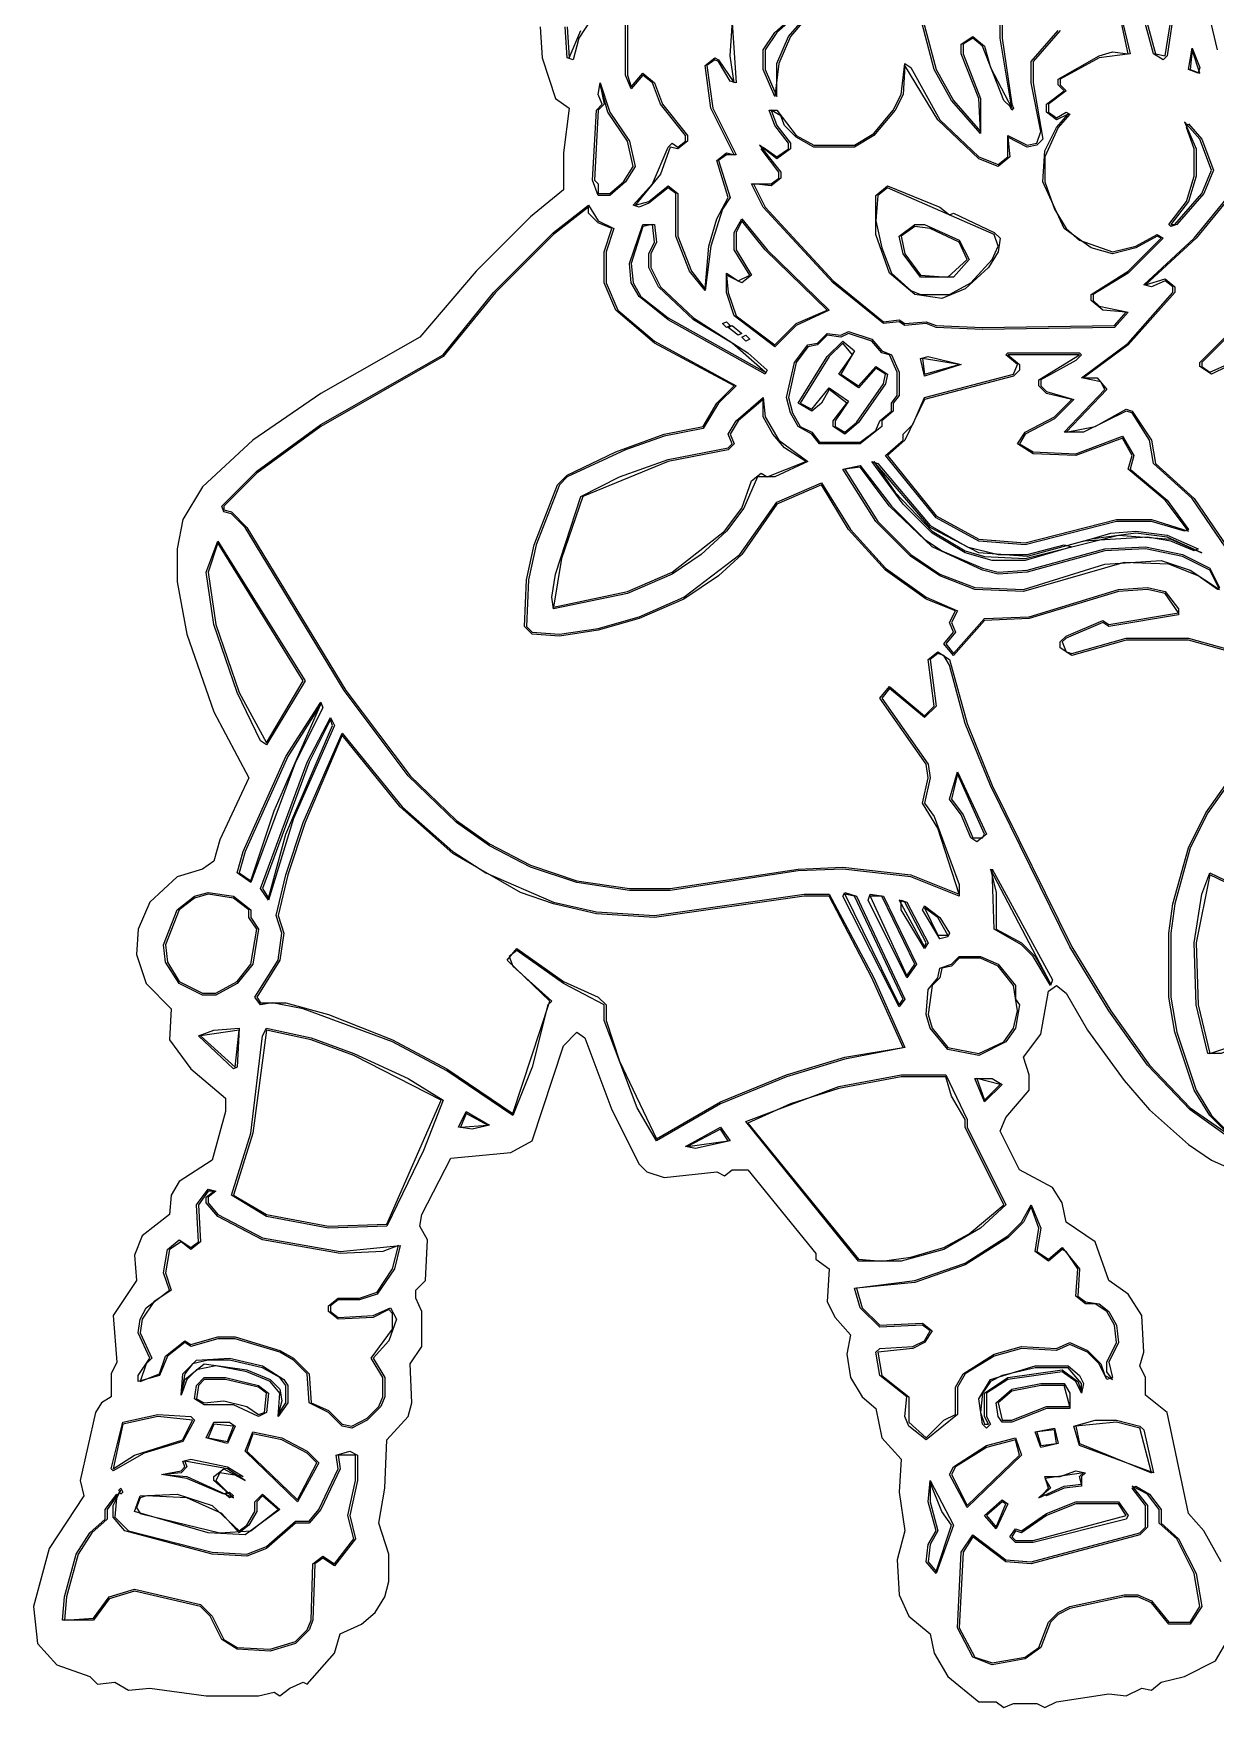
# Model space of a CAD drawing. Header units: millimetres. Extents: x 2 to 58.7, y 4.1 to 84.
# Drawn here: x 2 to 38.9, y 4.1 to 56.3 of the extents above; entities that cross this region are included whole.
import ezdxf

# ---------------------------------------------------------------- set-up
doc = ezdxf.new("R2010")
doc.units = ezdxf.units.MM
for name, color, linetype, true_color in [('CUT_OUTER', 1, 'Continuous', 0xa7a7a7), ('FILL_BLUE', 5, 'Continuous', 0x196fc6), ('FILL_HAIR', 4, 'Continuous', 0x905530), ('FILL_SKIN', 2, 'Continuous', 0xfad3ab), ('FILL_WHITE', 3, 'Continuous', 0xf5f3f0), ('RAISED_METAL', 6, 'Continuous', 0xa7a7a7)]:
    doc.layers.add(name, color=color, linetype=linetype, true_color=true_color)

msp = doc.modelspace()

# ---------------------------------------------------------------- linework, layer by layer
at = {"layer": 'CUT_OUTER'}
for points in [[(17.816, 56.545), (17.877, 55.576), (18.301, 54.303), (18.725, 54), (18.543, 52.606), (18.543, 51.455), (17.513, 50.606), (15.817, 48.909), (14.059, 46.848), (10.969, 45.091), (8.848, 43.636), (7.272, 42.182), (6.666, 41.152), (6.484, 40.242), (6.484, 39.212), (6.787, 37.576), (7.636, 35.152), (8.727, 33.091), (7.818, 31.152), (7.636, 30.485), (7.272, 30.242), (6.484, 30), (5.636, 29.212), (5.272, 28.364), (5.212, 27.576), (5.515, 26.667), (6.303, 25.879), (6.242, 24.909), (6.909, 24), (7.999, 23.091), (7.999, 22.667), (7.575, 21.152), (6.545, 20.485), (6.303, 20.061), (6.242, 19.455), (5.394, 18.788), (5.151, 18.182), (5.212, 17.394), (4.485, 16.303), (4.606, 14.848), (4.424, 14.485), (4.424, 13.758), (4.121, 13.576), (3.939, 13.273), (3.454, 11.152), (3.576, 10.667), (2.485, 9.03), (2, 7.212), (2.121, 6.061), (2.727, 5.394), (3.757, 5.03), (4, 4.788), (4.545, 4.848), (4.969, 4.606), (5.636, 4.667), (7.393, 4.424), (9.03, 4.424), (9.514, 4.545), (9.696, 4.424), (9.999, 4.667), (10.423, 4.848), (10.544, 4.788), (11.393, 5.758), (11.575, 6.364), (12.241, 6.667), (12.665, 7.03), (12.968, 7.515), (13.09, 8), (13.09, 8.848), (12.787, 9.818), (12.968, 10.909), (13.029, 12.424), (13.696, 13.152), (13.817, 13.576), (13.756, 14.788), (14.12, 15.333), (14.12, 16.424), (13.938, 16.848), (13.938, 17.091), (14.241, 17.394), (14.302, 18.667), (14.059, 19.091), (14.12, 19.455), (15.029, 21.212), (16.907, 21.394), (17.574, 21.758), (18.543, 24.727), (18.968, 25.152), (19.21, 24.97), (20.058, 22.727), (20.907, 21.03), (21.149, 20.788), (21.695, 20.606), (23.331, 20.788), (23.573, 20.667), (23.816, 20.848), (24.3, 20.848), (26.421, 18.242), (26.421, 18.061), (26.845, 17.758), (26.785, 16.727), (27.027, 16.242), (27.512, 15.697), (27.391, 15.091), (27.512, 14.364), (27.876, 13.758), (28.3, 13.394), (28.482, 12.485), (29.088, 11.818), (29.027, 10.788), (29.209, 9.576), (28.966, 8.667), (29.027, 7.576), (29.33, 6.909), (29.997, 6.364), (30.118, 5.758), (30.542, 5.03), (31.511, 4.242), (32.057, 4.242), (32.299, 4.061), (32.602, 4.182), (33.329, 4.182), (33.572, 4.061), (33.935, 4.242), (35.572, 4.485), (36.117, 4.424), (36.602, 4.667), (36.905, 4.606), (37.208, 4.848), (37.935, 5.03), (38.904, 5.515), (39.329, 6.242)], [(39.086, 8.606), (38.541, 9.576), (38.056, 10.121), (37.39, 13.273), (36.723, 13.818), (36.723, 14.364), (36.541, 14.727), (36.662, 15.152), (36.602, 16.303), (36.178, 16.97), (35.572, 17.394), (35.147, 18.606), (34.238, 19.212), (34.117, 19.818), (33.814, 20.303), (32.784, 20.848), (32.178, 22.061), (32.36, 22.485), (33.087, 23.333), (33.087, 23.818), (32.905, 24.364), (33.451, 25.091), (33.693, 26.424), (33.935, 26.606), (34.238, 26.364), (34.905, 25.212), (36.056, 23.636), (36.844, 22.727), (38.056, 21.636), (38.783, 21.152), (39.874, 20.667)]]:
    msp.add_lwpolyline(points, dxfattribs=at)
at = {"layer": 'FILL_BLUE'}
for points in [[(21.028, 50.303), (20.664, 49.152), (20.725, 48.545), (20.967, 48.121), (21.816, 47.455), (24.846, 45.758), (23.816, 46.667), (22.604, 47.394), (21.513, 48.424), (21.21, 49.03), (21.21, 49.455), (21.392, 49.818), (21.331, 50.364)], [(24.119, 50.485), (23.937, 50.121), (23.937, 49.576), (24.421, 48.788), (24.119, 48.545), (23.634, 48.788), (23.694, 48.242), (23.937, 47.515), (25.149, 46.606), (25.815, 47.273), (26.785, 47.697), (24.846, 49.576)], [(28.663, 43.152), (30.178, 41.273), (31.511, 40.545), (32.966, 40.424), (35.814, 41.152), (36.905, 41.152), (38.056, 40.788), (37.329, 41.758), (36.178, 42.727), (36.299, 43.152), (35.996, 43.697), (34.541, 43.152), (33.208, 43.212), (32.723, 43.515), (32.966, 43.879), (33.875, 44.364), (34.42, 44.909), (33.632, 45.091), (33.39, 45.333), (33.39, 45.515), (34.663, 46.303), (32.42, 46.303), (32.784, 46), (32.784, 45.818), (32.602, 45.636), (29.815, 44.909), (29.209, 43.636)], [(24.785, 44.909), (23.997, 44.242), (23.755, 43.818), (23.876, 43.515), (23.694, 43.333), (21.816, 42.97), (19.149, 41.879), (18.483, 39.939), (18.24, 38.424), (20.543, 38.909), (21.937, 39.515), (23.573, 40.788), (24.119, 41.515), (24.421, 42.364), (24.724, 42.606), (24.906, 42.485), (26.118, 42.97), (25.452, 43.394), (25.088, 43.818), (24.785, 44.364)], [(27.33, 42.727), (28.36, 41.091), (29.391, 40.061), (30.3, 39.455), (31.39, 39.03), (32.905, 38.97), (35.45, 39.758), (37.208, 39.879), (38.117, 39.576), (39.026, 38.97), (38.723, 39.576), (37.874, 40), (36.723, 40.242), (35.45, 40.182), (33.026, 39.515), (32.117, 39.455), (31.633, 39.576), (30.057, 40.303), (28.724, 41.576), (27.815, 42.788)], [(10.969, 35.394), (9.939, 33.758), (8.605, 30.788), (8.424, 30.121), (8.787, 29.879), (9.514, 32.061)], [(8.969, 26.242), (9.09, 26.061), (9.878, 26.061), (11.211, 25.697), (13.211, 24.909), (14.908, 24), (16.968, 22.606), (18.119, 26.121), (16.786, 27.394), (17.089, 27.758), (18.543, 26.727), (19.634, 26.242), (19.877, 26), (19.877, 25.515), (20.301, 24.242), (21.452, 21.818), (23.452, 22.97), (25.512, 23.818), (27.33, 24.364), (29.148, 24.667), (28.179, 26.848), (26.845, 29.394), (26.058, 29.394), (21.392, 28.727), (19.574, 28.848), (18.24, 29.152), (17.21, 29.515), (15.089, 30.727), (13.453, 32.182), (11.635, 34.424), (10.484, 31.697), (9.939, 30.061), (9.636, 28.788), (9.817, 28.242), (9.696, 27.394)], [(30.845, 33.212), (30.663, 32.424), (31.027, 31.939), (31.33, 31.212), (31.633, 31.212), (31.693, 31.333)], [(28.118, 29.394), (29.269, 26.909), (29.512, 27.273), (28.482, 29.394)], [(29.815, 29.03), (30.239, 28.182), (30.542, 28.182), (30.239, 28.727)], [(7.212, 25.03), (8.302, 24.061), (8.424, 25.212)], [(31.451, 23.697), (31.693, 23.03), (32.178, 23.515)], [(15.332, 22.182), (16.18, 22.242), (15.514, 22.606)], [(23.694, 21.758), (23.452, 22.121), (22.422, 21.576)], [(7.151, 14.121), (7.09, 13.697), (7.333, 13.576), (7.939, 13.636), (8.666, 13.455), (9.03, 13.212), (9.211, 13.273), (9.272, 13.879), (9.03, 14.061), (7.999, 14.303), (7.333, 14.303)], [(34.178, 14.121), (33.451, 14.121), (32.542, 13.939), (32.117, 13.576), (32.239, 13.03), (32.542, 13.03), (33.632, 13.455), (34.36, 13.455)]]:
    msp.add_lwpolyline(points, close=True, dxfattribs=at)
at = {"layer": 'FILL_HAIR'}
for points in [[(36.602, 57.273), (37.026, 55.697), (37.329, 55.636), (37.874, 59.03)], [(20.543, 56.848), (20.543, 55.03), (20.664, 54.667), (21.028, 55.091), (21.392, 54.788), (21.634, 54.121), (22.422, 53.152), (22.422, 52.97), (22.119, 52.727), (21.876, 52.788), (21.573, 51.939), (20.786, 50.97), (21.21, 51.091), (21.816, 51.576), (22.119, 51.333), (22.119, 50), (22.543, 48.909), (22.967, 48.364), (23.088, 49.697), (23.331, 50.545), (23.694, 51.212), (23.331, 52.364), (23.634, 52.606), (23.876, 52.545), (23.149, 54), (22.967, 55.333), (23.27, 55.576), (23.391, 55.515), (23.876, 54.788), (23.755, 55.636), (23.876, 57.515)], [(29.572, 57.515), (30.178, 55.212), (30.724, 54.242), (31.572, 53.273), (31.511, 54.303), (30.966, 55.697), (30.966, 56), (31.33, 56.242), (31.693, 55.939), (31.875, 55.273), (32.542, 54), (32.178, 56.182), (32.178, 57.273)], [(18.665, 56.545), (18.725, 55.576), (19.089, 56.424)], [(40.541, 52.667), (38.299, 49.939), (36.723, 48.485), (37.329, 48.667), (37.632, 48.424), (37.632, 48.242), (36.178, 46.606), (34.784, 45.576), (35.208, 45.576), (35.511, 45.212), (34.238, 43.879), (35.147, 44.061), (36.117, 44.606), (36.299, 44.545), (36.905, 43.636), (37.026, 42.909), (38.238, 41.818), (39.268, 40.303)], [(39.268, 45.939), (38.783, 45.697), (38.42, 45.939), (38.42, 46.061), (40.056, 47.697)]]:
    msp.add_lwpolyline(points, dxfattribs=at)
at = {"layer": 'FILL_SKIN'}
msp.add_lwpolyline([(34.057, 56.424), (33.208, 55.455), (33.208, 54.788), (33.511, 53.03), (33.329, 52.848), (33.026, 52.788), (32.42, 53.091), (32.481, 52.485), (32.117, 52.182), (31.511, 52.424), (30.239, 53.636), (29.209, 55.333), (29.148, 54.424), (28.906, 53.939), (28.239, 53.152), (27.633, 52.788), (26.361, 52.788), (25.815, 53.091), (25.452, 53.455), (25.33, 53.758), (25.027, 53.939), (25.209, 53.455), (25.633, 52.909), (25.633, 52.727), (25.209, 52.424), (24.664, 52.848), (25.33, 52), (25.33, 51.818), (25.027, 51.576), (24.482, 51.636), (24.846, 50.909), (26.967, 48.606), (28.542, 47.333), (29.027, 47.394), (29.209, 47.273), (29.875, 47.333), (30.178, 47.212), (31.633, 47.152), (35.753, 47.212), (36.117, 47.636), (35.39, 47.697), (35.026, 48), (35.026, 48.182), (36.178, 48.909), (37.208, 49.939), (37.087, 50), (36.42, 49.636), (35.693, 49.455), (35.026, 49.636), (34.178, 50.242), (33.511, 51.697), (33.572, 52.667), (33.935, 53.394), (34.299, 53.818), (33.935, 53.636), (33.632, 53.879), (33.632, 54.121), (34.178, 54.545), (33.996, 54.727), (33.996, 54.909), (35.269, 55.636), (35.693, 55.758), (36.178, 55.697), (35.753, 57.697)], dxfattribs=at)
for points in [[(38.177, 55.818), (38.117, 55.212), (38.42, 55.091)], [(28.3, 51.273), (28.663, 51.576), (30.3, 50.909), (30.603, 50.667), (30.724, 50.727), (31.996, 50.121), (32.178, 49.939), (32.117, 49.515), (31.814, 49.03), (31.087, 48.364), (30.36, 48.061), (29.512, 48.182), (28.724, 48.848), (28.3, 50.061)], [(29.088, 50), (29.209, 49.455), (29.694, 48.788), (30.542, 48.727), (31.148, 49.273), (30.906, 49.818), (29.997, 50.242), (29.512, 50.303)], [(29.754, 46.182), (29.815, 45.697), (30.906, 46)], [(9.272, 25.212), (8.848, 22), (8.242, 20.061), (9.272, 19.455), (11.211, 19.091), (13.029, 19.152), (14.726, 23.03), (11.999, 24.424), (10.666, 24.909)], [(30.481, 23.758), (29.088, 23.758), (27.148, 23.394), (25.633, 22.909), (24.3, 22.303), (27.754, 18.061), (28.482, 18), (29.391, 18.121), (30.421, 18.424), (31.209, 18.848), (32.299, 19.758), (31.087, 22.182), (31.087, 22.424), (30.663, 23.152)]]:
    msp.add_lwpolyline(points, close=True, dxfattribs=at)
at = {"layer": 'FILL_WHITE'}
for points in [[(26.664, 57.091), (26.361, 57.091), (25.694, 56.788), (25.209, 56.364), (24.846, 55.818), (24.846, 55.212), (25.209, 54.364), (25.209, 55.394), (25.573, 56.242), (25.997, 56.727)], [(19.695, 54.727), (19.816, 54.121), (19.634, 53.939), (19.513, 51.758), (19.634, 51.636), (19.634, 51.333), (19.998, 51.333), (20.422, 51.697), (20.725, 52.182), (20.543, 52.97), (19.937, 53.879)], [(37.935, 53.576), (38.299, 52.727), (38.299, 51.879), (38.056, 51.091), (37.511, 50.364), (37.632, 50.364), (38.48, 51.333), (38.783, 52.061), (38.42, 53.03)], [(28.179, 46.727), (27.451, 46.97), (27.209, 46.848), (26.785, 46.909), (26.482, 46.606), (26.179, 46.545), (25.815, 46.061), (25.573, 44.97), (25.694, 44.485), (25.936, 44.061), (26.3, 43.879), (26.542, 43.576), (27.815, 43.576), (28.3, 43.939), (28.421, 44.242), (28.785, 44.545), (28.785, 44.788), (28.966, 45.03), (28.966, 45.758), (28.724, 46.303), (28.482, 46.364)], [(27.27, 46.727), (27.633, 46.424), (27.209, 45.697), (27.754, 45.333), (28.3, 45.939), (28.663, 45.697), (28.603, 45.394), (27.754, 44.182), (27.33, 43.818), (26.967, 44.061), (26.967, 44.242), (27.391, 44.788), (26.845, 45.212), (26.603, 44.788), (26.3, 44.545), (25.876, 44.788), (26.785, 46.242)], [(28.239, 42.97), (28.906, 42), (30.057, 40.788), (31.087, 40.182), (31.693, 40), (32.966, 39.939), (35.875, 40.667), (37.511, 40.545), (38.48, 40.121), (37.39, 40.606), (36.42, 40.727), (35.026, 40.545), (33.026, 40), (31.511, 40.121), (29.997, 40.909)], [(7.757, 40.424), (7.454, 39.515), (7.696, 37.879), (8.424, 35.758), (9.272, 34.182), (10.423, 36.121)], [(11.272, 34.909), (10.605, 33.576), (9.151, 29.636), (9.333, 29.333), (9.878, 31.333), (11.332, 34.727)], [(31.875, 30.242), (32.057, 29.515), (32.057, 28.364), (32.845, 27.939), (33.269, 27.515), (33.754, 26.667)], [(43.268, 28.909), (42.783, 28.727), (41.753, 28.727), (41.268, 28.848), (38.723, 30.061), (38.299, 27.939), (38.359, 26), (38.723, 24.485), (39.813, 24.848), (40.056, 24.788), (40.783, 25.455), (41.934, 26.727)], [(7.454, 29.455), (7.03, 29.333), (6.545, 28.97), (6.121, 27.879), (6.181, 27.333), (6.545, 26.727), (7.272, 26.364), (7.696, 26.364), (8.363, 26.727), (8.787, 27.273), (8.969, 28.364), (8.727, 28.727), (8.727, 28.97), (8.242, 29.333)], [(27.33, 29.455), (29.027, 26), (29.148, 26.182), (27.633, 29.394)], [(29.027, 29.273), (29.815, 27.818), (29.875, 27.939), (29.209, 29.212)], [(30.906, 27.455), (30.663, 27.212), (30.36, 27.152), (30.3, 26.848), (30.057, 26.606), (29.936, 25.697), (30.057, 25.273), (30.542, 24.667), (31.511, 24.485), (32.299, 24.848), (32.602, 25.273), (32.723, 25.818), (32.602, 26.606), (32.117, 27.212), (31.572, 27.455)], [(7.454, 20.182), (7.151, 19.758), (7.212, 18.606), (6.909, 18.364), (6.606, 18.606), (6.242, 18.364), (6.121, 17.636), (6.303, 17.091), (5.757, 16.727), (5.394, 16.182), (5.333, 15.758), (5.697, 14.97), (5.515, 14.788), (5.333, 14.242), (5.939, 14.485), (6.121, 15.03), (6.727, 15.515), (6.909, 15.394), (7.757, 15.636), (8.302, 15.636), (9.696, 15.212), (10.12, 14.97), (10.605, 14.485), (10.666, 13.576), (11.211, 13.333), (11.635, 12.909), (11.938, 12.848), (12.423, 13.091), (12.787, 13.455), (12.908, 13.758), (12.908, 14.364), (12.544, 14.97), (13.211, 15.879), (13.211, 16.364), (13.09, 16.485), (12.605, 16.242), (11.514, 16.182), (11.211, 16.424), (11.211, 16.606), (11.514, 16.848), (12.181, 16.848), (12.726, 17.03), (13.211, 17.758), (13.393, 18.485), (12.908, 18.303), (11.575, 18.242), (9.151, 18.667), (7.757, 19.394), (7.393, 19.818), (7.393, 20), (7.636, 20.182)], [(33.148, 19.697), (32.905, 19.212), (32.42, 18.727), (31.087, 17.879), (29.512, 17.333), (27.694, 17.152), (27.876, 16.545), (28.421, 16), (29.754, 16.061), (30.057, 15.818), (29.815, 15.455), (29.451, 15.273), (28.36, 15.152), (28.482, 14.424), (29.33, 13.758), (29.33, 12.97), (29.875, 12.485), (30.421, 13.03), (30.784, 13.212), (30.784, 14.061), (31.027, 14.485), (31.996, 15.091), (32.845, 15.333), (33.935, 15.273), (34.36, 15.455), (34.905, 15.212), (35.329, 14.788), (35.45, 14.424), (35.693, 14.303), (35.511, 14.545), (35.511, 14.848), (35.814, 15.455), (35.753, 16), (35.511, 16.424), (35.147, 16.667), (34.844, 16.667), (34.541, 16.909), (34.602, 17.758), (34.238, 18.303), (34.117, 18.364), (33.693, 18), (33.269, 18.303), (33.39, 19.03)], [(6.727, 14.485), (6.606, 13.879), (6.727, 14.303), (7.333, 14.788), (8.666, 14.606), (9.393, 14.303), (9.696, 14), (9.757, 13.636), (9.636, 13.212), (9.878, 13.576), (9.878, 14.121), (9.696, 14.364), (9.151, 14.667), (8.121, 14.909), (7.454, 14.909), (6.969, 14.788)], [(34.723, 14.182), (34.299, 14.667), (33.269, 14.667), (32.239, 14.424), (31.875, 14.242), (31.633, 13.879), (31.572, 13.273), (31.693, 12.909), (31.814, 12.909), (31.693, 13.152), (31.693, 13.879), (32.42, 14.364), (34.117, 14.606), (34.602, 14.242), (34.723, 13.939)], [(6.969, 13.03), (5.878, 13.152), (4.788, 12.909), (4.485, 11.515), (5.151, 11.939), (6.666, 12.424)], [(7.636, 12.909), (7.454, 12.485), (8.06, 12.364), (8.242, 12.848)], [(8.848, 12.606), (8.666, 12.061), (10.241, 10.545), (10.847, 11.697), (10.544, 12), (9.757, 12.424)], [(33.329, 12.667), (33.451, 12.242), (33.935, 12.303), (33.875, 12.727)], [(34.541, 12.848), (34.663, 12.303), (36.905, 11.394), (36.541, 12.788), (35.814, 12.97)], [(32.663, 12.424), (31.754, 12.182), (30.784, 11.576), (30.663, 11.333), (31.148, 10.364), (32.784, 11.939)], [(12.059, 11.939), (11.514, 11.939), (11.575, 11.515), (10.969, 10.242), (10.605, 9.818), (10.181, 9.818), (9.272, 9.03), (8.666, 8.788), (7.575, 8.848), (4.848, 9.576), (4.485, 10), (4.485, 10.364), (4.727, 10.848), (4.303, 10.242), (4.303, 9.939), (3.818, 9.515), (3.394, 8.848), (3.03, 7.515), (2.97, 6.788), (3.879, 6.848), (4.363, 7.515), (5.151, 7.758), (7.212, 7.273), (7.575, 6.909), (7.939, 6.182), (8.363, 5.939), (9.393, 5.879), (10.181, 6.121), (10.544, 6.485), (10.666, 6.788), (10.726, 8.545), (11.029, 8.788), (11.393, 8.545), (11.999, 9.333), (11.817, 10.061), (12.059, 11.152)], [(6.06, 11.333), (6.787, 11.273), (8.242, 10.606), (7.636, 11.152), (7.636, 11.273), (7.939, 11.515), (8.605, 11.152), (8.06, 11.515), (6.727, 11.758), (6.787, 11.576), (6.606, 11.394)], [(29.997, 11.091), (29.997, 10.485), (30.239, 9.576), (29.997, 9.152), (29.936, 8.606), (30.178, 8.303), (30.663, 9.758), (30.36, 10.182)], [(34.784, 11.394), (33.572, 11.212), (33.754, 10.909), (33.39, 10.606), (34.178, 10.97), (34.723, 11.03), (34.663, 11.273)], [(5.212, 10.303), (5.333, 10.121), (7.818, 9.515), (8.787, 9.576), (9.636, 10.242), (9.151, 10.667), (8.969, 10.485), (8.969, 10.182), (8.727, 9.758), (8.424, 9.515), (7.878, 10.121), (6.787, 10.606), (5.515, 10.667), (5.333, 10.606)], [(36.784, 10.727), (36.299, 10.97), (36.784, 10.364), (36.784, 9.697), (36.541, 9.455), (33.148, 8.545), (32.36, 8.606), (31.33, 9.394), (31.027, 8.909), (30.906, 6.545), (31.39, 5.636), (31.936, 5.455), (32.966, 5.636), (33.39, 5.939), (33.693, 6.727), (33.996, 7.03), (34.36, 7.212), (36.056, 7.576), (36.481, 7.576), (36.905, 7.394), (37.45, 6.727), (38.117, 6.727), (38.42, 7.212), (38.238, 8.242), (37.693, 9.333), (37.147, 9.818), (37.147, 10.242)], [(32.239, 10.485), (31.754, 10.061), (32.057, 9.697), (32.36, 10.424)], [(36.117, 10.061), (35.875, 10.424), (34.541, 10.424), (33.632, 10.061), (32.845, 9.515), (32.663, 9.576), (32.542, 9.394), (32.663, 9.273), (33.208, 9.273)]]:
    msp.add_lwpolyline(points, close=True, dxfattribs=at)
msp.add_lwpolyline([(39.995, 36.848), (38.056, 37.394), (36.117, 37.394), (34.42, 36.909), (34.057, 37.152), (34.057, 37.333), (34.238, 37.515), (35.39, 38), (35.572, 37.879), (37.753, 38.242), (37.329, 38.848), (36.784, 38.97), (35.875, 38.909), (33.087, 38.061), (31.693, 38), (30.724, 36.909), (30.421, 37.273), (30.724, 37.636), (30.603, 37.939), (30.784, 38.303), (29.875, 38.667), (28.603, 39.576), (27.451, 40.848), (26.603, 42.242), (25.209, 41.636), (24.119, 40.061), (23.391, 39.394), (22.301, 38.667), (20.907, 38.061), (19.634, 37.697), (18.422, 37.515), (17.574, 37.576), (17.331, 37.818), (17.392, 39.273), (17.634, 40.364), (18.362, 42.242), (18.665, 42.545), (20.18, 43.273), (21.695, 43.818), (22.907, 44.061), (23.331, 44.788), (23.876, 45.333), (21.392, 46.667), (20.18, 47.697), (19.816, 48.545), (19.816, 49.515), (20.058, 50.242), (19.634, 50.424), (19.331, 50.727), (19.331, 50.909), (18.24, 50.061), (16.423, 48.242), (14.786, 46.242), (10.969, 44.061), (8.969, 42.606), (7.939, 41.576), (7.939, 41.455), (8.181, 41.394), (8.666, 40.909), (11.756, 35.818), (13.756, 33.152), (15.211, 31.758), (16.241, 31.03), (17.513, 30.364), (18.968, 29.879), (20.604, 29.636), (21.876, 29.636), (25.876, 30.242), (27.27, 30.303), (29.391, 30.061), (30.906, 29.455), (30.239, 31.515), (29.754, 32.303), (29.936, 33.091), (29.875, 33.515), (28.421, 35.576), (28.724, 35.939), (29.815, 35.03), (30.118, 35.333), (29.936, 36.788), (30.239, 37.03), (30.603, 36.788), (31.148, 34.788), (31.936, 32.848), (34.42, 27.818), (35.632, 25.818), (36.844, 24.121), (38.117, 22.788), (39.329, 21.939), (38.723, 22.545), (38.238, 23.333), (37.632, 25.152), (37.45, 26.242), (37.45, 28.242), (37.571, 29.152), (38.056, 30.909), (38.601, 32), (39.51, 33.273)], dxfattribs=at)
at = {"layer": 'RAISED_METAL'}
for points in [[(37.874, 58.848), (37.39, 55.636), (37.268, 55.515), (36.965, 55.697), (36.541, 57.273)], [(35.753, 57.758), (36.238, 55.697), (35.269, 55.576), (34.057, 54.909), (34.057, 54.727), (34.238, 54.545), (33.693, 54.121), (33.693, 53.879), (33.935, 53.697), (34.238, 53.879), (34.36, 53.818), (33.996, 53.394), (33.572, 52.485), (33.572, 51.697), (33.875, 50.848), (34.238, 50.242), (34.663, 49.879), (35.693, 49.515), (36.42, 49.697), (37.087, 50.061), (37.268, 49.939), (36.178, 48.848), (35.087, 48.182), (35.087, 48), (35.269, 47.818), (36.178, 47.636), (35.753, 47.152), (31.633, 47.091), (30.178, 47.152), (29.875, 47.273), (29.209, 47.212), (29.027, 47.333), (28.542, 47.273), (26.967, 48.545), (24.785, 50.909), (24.421, 51.636), (25.027, 51.636), (25.27, 51.818), (25.27, 52), (24.724, 52.727), (24.785, 52.788), (25.209, 52.485), (25.573, 52.727), (25.573, 52.909), (25.149, 53.455), (24.967, 53.939), (25.209, 53.939), (25.815, 53.152), (26.361, 52.848), (27.633, 52.848), (28.239, 53.212), (28.845, 53.939), (29.088, 54.424), (29.209, 55.394), (29.391, 55.273), (30.3, 53.636), (31.511, 52.485), (32.117, 52.242), (32.42, 52.485), (32.42, 53.152), (33.026, 52.848), (33.329, 52.909), (33.451, 53.273), (33.148, 54.788), (33.148, 55.455), (33.996, 56.424)], [(32.239, 57.273), (32.239, 56.182), (32.542, 54.121), (32.481, 54.061), (32.299, 54.242), (31.633, 55.939), (31.33, 56.182), (31.027, 56), (31.027, 55.697), (31.572, 54.303), (31.572, 53.212), (30.663, 54.242), (30.118, 55.212), (29.512, 57.515)], [(38.965, 55.818), (38.541, 57.636)], [(19.574, 57.03), (19.028, 56.182), (18.846, 55.515), (18.665, 55.576), (18.604, 56.545)], [(17.816, 56.545), (17.877, 55.576), (18.301, 54.303), (18.725, 54), (18.543, 52.606), (18.543, 51.455), (17.513, 50.606), (15.817, 48.909), (14.059, 46.848), (10.969, 45.091), (8.848, 43.636), (7.272, 42.182), (6.666, 41.152), (6.484, 40.242), (6.484, 39.212), (6.787, 37.576), (7.636, 35.152), (8.727, 33.091), (7.818, 31.152), (7.636, 30.485), (7.272, 30.242), (6.484, 30), (5.636, 29.212), (5.272, 28.364), (5.212, 27.576), (5.515, 26.667), (6.303, 25.879), (6.242, 24.909), (6.909, 24), (7.999, 23.091), (7.999, 22.667), (7.575, 21.152), (6.545, 20.485), (6.303, 20.061), (6.242, 19.455), (5.394, 18.788), (5.151, 18.182), (5.212, 17.394), (4.485, 16.303), (4.606, 14.848), (4.424, 14.485), (4.424, 13.758), (4.121, 13.576), (3.939, 13.273), (3.454, 11.152), (3.576, 10.667), (2.485, 9.03), (2, 7.212), (2.121, 6.061), (2.727, 5.394), (3.757, 5.03), (4, 4.788), (4.545, 4.848), (4.969, 4.606), (5.636, 4.667), (7.393, 4.424), (9.03, 4.424), (9.514, 4.545), (9.696, 4.424), (9.999, 4.667), (10.423, 4.848), (10.544, 4.788), (11.393, 5.758), (11.575, 6.364), (12.241, 6.667), (12.665, 7.03), (12.968, 7.515), (13.09, 8), (13.09, 8.848), (12.787, 9.818), (12.968, 10.909), (13.029, 12.424), (13.696, 13.152), (13.817, 13.576), (13.756, 14.788), (14.12, 15.333), (14.12, 16.424), (13.938, 16.848), (13.938, 17.091), (14.241, 17.394), (14.302, 18.667), (14.059, 19.091), (14.12, 19.455), (15.029, 21.212), (16.907, 21.394), (17.574, 21.758), (18.543, 24.727), (18.968, 25.152), (19.21, 24.97), (20.058, 22.727), (20.907, 21.03), (21.149, 20.788), (21.695, 20.606), (23.331, 20.788), (23.573, 20.667), (23.816, 20.848), (24.3, 20.848), (26.421, 18.242), (26.421, 18.061), (26.845, 17.758), (26.785, 16.727), (27.027, 16.242), (27.512, 15.697), (27.391, 15.091), (27.512, 14.364), (27.876, 13.758), (28.3, 13.394), (28.482, 12.485), (29.088, 11.818), (29.027, 10.788), (29.209, 9.576), (28.966, 8.667), (29.027, 7.576), (29.33, 6.909), (29.997, 6.364), (30.118, 5.758), (30.542, 5.03), (31.511, 4.242), (32.057, 4.242), (32.299, 4.061), (32.602, 4.182), (33.329, 4.182), (33.572, 4.061), (33.935, 4.242), (35.572, 4.485), (36.117, 4.424), (36.602, 4.667), (36.905, 4.606), (37.208, 4.848), (37.935, 5.03), (38.904, 5.515), (39.329, 6.242)], [(23.816, 56.667), (23.937, 54.788), (23.755, 54.848), (23.391, 55.455), (23.27, 55.515), (23.028, 55.333), (23.21, 54), (23.937, 52.545), (23.634, 52.545), (23.391, 52.364), (23.755, 51.212), (23.513, 50.848), (23.149, 49.697), (22.967, 48.303), (22.482, 48.909), (22.058, 50), (22.058, 51.333), (21.816, 51.515), (21.21, 51.03), (20.907, 50.909), (20.725, 50.97), (21.331, 51.636), (21.816, 52.788), (21.937, 52.909), (22.119, 52.788), (22.361, 52.97), (22.361, 53.152), (21.573, 54.121), (21.331, 54.788), (21.028, 55.03), (20.664, 54.606), (20.483, 55.03), (20.483, 56.848)], [(39.207, 40.303), (38.177, 41.818), (36.965, 42.909), (36.844, 43.636), (36.299, 44.485), (36.117, 44.545), (34.784, 43.879), (34.178, 43.879), (35.45, 45.212), (35.329, 45.455), (34.723, 45.576), (36.178, 46.667), (37.571, 48.242), (37.571, 48.424), (37.329, 48.606), (36.905, 48.424), (36.662, 48.485), (38.238, 49.939), (40.48, 52.667)], [(39.207, 21.939), (38.117, 22.727), (36.784, 24.121), (35.572, 25.818), (34.36, 27.818), (31.875, 32.848), (31.087, 34.788), (30.603, 36.606), (30.421, 36.909), (30.239, 36.97), (29.997, 36.788), (30.178, 35.333), (29.815, 34.97), (28.724, 35.879), (28.482, 35.576), (29.936, 33.515), (29.997, 33.091), (29.815, 32.303), (30.118, 31.879), (30.906, 29.758), (30.906, 29.394), (29.391, 30), (27.27, 30.242), (25.876, 30.182), (21.876, 29.576), (20.604, 29.576), (18.968, 29.818), (17.513, 30.303), (16.241, 30.97), (15.211, 31.697), (13.696, 33.152), (11.696, 35.818), (8.605, 40.909), (8.181, 41.333), (7.939, 41.394), (7.878, 41.576), (8.969, 42.667), (10.969, 44.121), (14.786, 46.303), (16.362, 48.242), (18.24, 50.121), (19.331, 50.97), (19.634, 50.485), (20.119, 50.242), (19.877, 49.515), (19.877, 48.545), (20.24, 47.697), (21.392, 46.727), (23.937, 45.333), (23.391, 44.788), (22.907, 44), (21.695, 43.758), (20.483, 43.333), (18.665, 42.485), (18.422, 42.242), (17.695, 40.364), (17.453, 39.273), (17.392, 37.818), (17.574, 37.636), (18.422, 37.576), (19.634, 37.758), (20.907, 38.121), (22.301, 38.727), (24.058, 40.061), (25.209, 41.697), (26.603, 42.303), (27.512, 40.848), (28.603, 39.636), (29.875, 38.727), (30.845, 38.303), (30.663, 37.939), (30.784, 37.636), (30.481, 37.273), (30.724, 36.97), (31.693, 38.061), (33.087, 38.121), (35.875, 38.97), (36.784, 39.03), (37.329, 38.909), (37.753, 38.364), (37.753, 38.182), (35.572, 37.818), (35.39, 37.939), (34.238, 37.455), (34.117, 37.333), (34.238, 37.03), (34.42, 36.97), (36.117, 37.455), (38.056, 37.455), (39.995, 36.909)], [(40.116, 47.697), (38.48, 46.061), (38.48, 45.939), (38.723, 45.758), (39.268, 46)], [(39.571, 33.273), (38.662, 32), (38.117, 30.909), (37.632, 29.152), (37.511, 28.242), (37.511, 26.242), (37.693, 25.152), (38.299, 23.333), (38.783, 22.545), (39.329, 22)], [(39.086, 8.606), (38.541, 9.576), (38.056, 10.121), (37.39, 13.273), (36.723, 13.818), (36.723, 14.364), (36.541, 14.727), (36.662, 15.152), (36.602, 16.303), (36.178, 16.97), (35.572, 17.394), (35.147, 18.606), (34.238, 19.212), (34.117, 19.818), (33.814, 20.303), (32.784, 20.848), (32.178, 22.061), (32.36, 22.485), (33.087, 23.333), (33.087, 23.818), (32.905, 24.364), (33.451, 25.091), (33.693, 26.424), (33.935, 26.606), (34.238, 26.364), (34.905, 25.212), (36.056, 23.636), (36.844, 22.727), (38.056, 21.636), (38.783, 21.152), (39.874, 20.667)]]:
    msp.add_lwpolyline(points, dxfattribs=at)
for points in [[(26.664, 57.152), (26.664, 57.03), (25.997, 56.667), (25.633, 56.242), (25.27, 55.394), (25.149, 54.364), (24.785, 55.212), (24.785, 55.818), (25.149, 56.364), (25.694, 56.848), (26.361, 57.152)], [(38.177, 55.879), (38.42, 55.273), (38.359, 55.091), (38.056, 55.212)], [(19.695, 54.788), (19.998, 53.879), (20.604, 52.97), (20.786, 52.182), (20.483, 51.697), (19.998, 51.273), (19.634, 51.273), (19.452, 51.758), (19.574, 53.939), (19.755, 54.121), (19.634, 54.424)], [(32.481, 54.061), (32.542, 54.121), (32.602, 54), (32.542, 53.939)], [(38.056, 53.515), (38.48, 53.03), (38.844, 52.061), (38.541, 51.333), (37.693, 50.364), (37.511, 50.303), (37.45, 50.364), (37.996, 51.091), (38.238, 51.879), (38.238, 52.727), (37.996, 53.394)], [(28.36, 51.273), (28.3, 50.485), (28.482, 49.636), (28.785, 48.848), (29.391, 48.303), (29.694, 48.182), (30.603, 48.182), (31.269, 48.545), (31.936, 49.273), (32.117, 49.697), (31.996, 50.061), (28.663, 51.515)], [(21.028, 50.364), (21.392, 50.364), (21.452, 49.818), (21.27, 49.455), (21.27, 49.03), (21.573, 48.424), (22.604, 47.455), (24.3, 46.364), (24.906, 45.818), (24.846, 45.697), (21.816, 47.394), (20.907, 48.121), (20.664, 48.545), (20.604, 49.152)], [(24.119, 50.545), (24.906, 49.576), (26.845, 47.697), (25.815, 47.212), (25.149, 46.545), (23.876, 47.515), (23.634, 48.242), (23.634, 48.848), (23.997, 48.606), (24.361, 48.788), (23.876, 49.576), (23.876, 50.121)], [(29.027, 50), (29.512, 50.364), (29.815, 50.364), (30.906, 49.879), (31.209, 49.273), (30.724, 48.727), (29.694, 48.727), (29.148, 49.455)], [(23.513, 47.273), (23.634, 47.333), (23.755, 47.212), (23.634, 47.152)], [(23.694, 47.152), (23.816, 47.212), (24.119, 46.97), (23.997, 46.909)], [(24.119, 46.848), (24.24, 46.909), (24.361, 46.788), (24.24, 46.727)], [(28.179, 46.788), (28.482, 46.424), (28.785, 46.303), (29.027, 45.758), (29.027, 45.03), (28.845, 44.788), (28.845, 44.545), (28.482, 44.242), (28.482, 44.061), (27.815, 43.515), (26.542, 43.515), (26.3, 43.818), (25.876, 44.061), (25.633, 44.485), (25.512, 44.97), (25.755, 46.061), (26.179, 46.606), (26.482, 46.667), (26.785, 46.97), (27.209, 46.909), (27.451, 47.03)], [(27.27, 46.667), (26.845, 46.242), (25.936, 44.788), (26.3, 44.606), (26.845, 45.273), (27.451, 44.848), (27.027, 44.242), (27.027, 44.061), (27.33, 43.879), (27.694, 44.182), (28.542, 45.394), (28.603, 45.697), (28.3, 45.879), (27.754, 45.273), (27.148, 45.697), (27.573, 46.303)], [(28.603, 43.152), (29.148, 43.636), (29.148, 43.818), (29.451, 44.121), (29.815, 44.97), (32.602, 45.697), (32.723, 46), (32.36, 46.303), (32.42, 46.364), (34.663, 46.364), (34.723, 46.303), (34.541, 46.121), (33.451, 45.515), (33.451, 45.333), (33.632, 45.152), (34.481, 44.909), (33.875, 44.303), (32.966, 43.818), (32.784, 43.515), (33.208, 43.273), (34.541, 43.212), (35.996, 43.758), (36.359, 43.152), (36.238, 42.727), (37.39, 41.758), (38.056, 40.848), (37.935, 40.788), (36.905, 41.091), (35.814, 41.091), (32.966, 40.364), (31.511, 40.485), (30.178, 41.212)], [(29.694, 46.182), (29.936, 46.242), (30.966, 46), (29.815, 45.636)], [(24.785, 44.97), (24.846, 44.364), (25.27, 43.636), (26.179, 42.97), (25.149, 42.485), (24.603, 42.485), (24.179, 41.515), (23.634, 40.788), (22.846, 40.061), (21.937, 39.455), (20.543, 38.848), (18.24, 38.364), (18.18, 38.727), (18.301, 39.455), (19.089, 41.879), (20.301, 42.485), (21.816, 43.03), (23.694, 43.394), (23.816, 43.515), (23.694, 43.818), (23.937, 44.242)], [(28.179, 42.97), (28.36, 42.909), (29.997, 40.97), (31.148, 40.303), (32.117, 40.061), (33.026, 40.061), (34.178, 40.364), (34.42, 40.303), (32.966, 39.879), (31.936, 39.879), (31.087, 40.121), (30.057, 40.727), (29.148, 41.636)], [(27.27, 42.727), (27.815, 42.848), (28.785, 41.576), (29.815, 40.545), (30.36, 40.182), (31.633, 39.636), (32.117, 39.515), (33.026, 39.576), (35.45, 40.242), (36.723, 40.303), (37.874, 40.061), (38.723, 39.636), (39.026, 39.03), (38.965, 38.97), (38.359, 39.394), (37.45, 39.758), (36.056, 39.818), (32.905, 38.909), (31.39, 38.97), (30.3, 39.394), (29.391, 40), (28.3, 41.091)], [(34.784, 40.485), (35.632, 40.727), (36.42, 40.788), (37.39, 40.667), (38.359, 40.242), (38.238, 40.182), (37.511, 40.485), (36.784, 40.606)], [(7.757, 40.485), (10.484, 36.121), (9.272, 34.121), (9.09, 34.242), (8.363, 35.758), (7.636, 37.879), (7.393, 39.515)], [(10.969, 35.455), (11.029, 35.273), (10.181, 33.576), (8.787, 29.818), (8.363, 30.121), (8.545, 30.788), (9.878, 33.758)], [(11.272, 34.97), (11.393, 34.727), (10.12, 31.818), (9.333, 29.273), (9.09, 29.636), (10.544, 33.576)], [(8.908, 26.242), (9.636, 27.394), (9.757, 28.242), (9.575, 28.788), (9.878, 30.061), (10.423, 31.697), (11.635, 34.485), (13.514, 32.182), (15.089, 30.788), (16.12, 30.121), (18.24, 29.212), (19.574, 28.909), (21.392, 28.788), (26.058, 29.455), (26.845, 29.455), (28.239, 26.848), (29.209, 24.667), (27.33, 24.303), (25.512, 23.758), (23.452, 22.909), (21.452, 21.758), (20.846, 22.788), (19.816, 25.515), (19.816, 26), (18.543, 26.667), (17.089, 27.697), (16.847, 27.515), (16.968, 27.212), (18.18, 26.121), (18.059, 26), (17.574, 24.061), (16.968, 22.545), (14.908, 23.939), (13.211, 24.848), (10.423, 25.879), (9.454, 26.061), (9.09, 26)], [(30.845, 33.273), (31.754, 31.333), (31.451, 31.091), (31.269, 31.212), (30.966, 31.939), (30.603, 32.424)], [(31.936, 30.242), (33.814, 26.788), (33.754, 26.606), (33.208, 27.515), (32.845, 27.879), (31.996, 28.364)], [(43.268, 28.97), (43.025, 28.303), (42.298, 27.152), (40.783, 25.394), (40.056, 24.727), (39.813, 24.788), (39.086, 24.485), (38.662, 24.485), (38.299, 26), (38.238, 27.939), (38.48, 29.455), (38.723, 30.121), (41.268, 28.909), (41.753, 28.788), (42.783, 28.788)], [(7.454, 29.515), (8.242, 29.394), (8.787, 28.97), (8.787, 28.727), (9.03, 28.364), (8.848, 27.273), (8.363, 26.667), (7.696, 26.303), (7.272, 26.303), (6.545, 26.667), (6.121, 27.333), (6.06, 27.879), (6.484, 28.97), (7.03, 29.394)], [(27.33, 29.515), (27.694, 29.394), (29.209, 26.182), (29.027, 25.939), (27.27, 29.394)], [(28.118, 29.455), (28.542, 29.394), (29.572, 27.273), (29.269, 26.848), (28.057, 29.273)], [(29.088, 29.273), (29.269, 29.212), (29.936, 27.939), (29.815, 27.758), (29.088, 28.97)], [(29.815, 29.091), (30.3, 28.727), (30.603, 28.242), (30.542, 28.121), (30.3, 28.061), (29.754, 28.97)], [(30.906, 27.515), (31.572, 27.515), (32.117, 27.273), (32.663, 26.606), (32.663, 26.182), (32.784, 26), (32.663, 25.273), (32.36, 24.848), (31.511, 24.424), (30.542, 24.606), (29.997, 25.273), (29.875, 25.697), (29.936, 26.485), (30.239, 26.848), (30.3, 27.152), (30.663, 27.273)], [(7.151, 25.03), (7.636, 25.212), (8.424, 25.273), (8.363, 24.061), (8.242, 24)], [(9.272, 25.273), (10.666, 24.97), (11.999, 24.485), (13.696, 23.697), (14.786, 23.03), (14.18, 21.455), (13.029, 19.091), (11.211, 19.03), (9.272, 19.394), (8.181, 20.061), (8.787, 22), (9.151, 25.03)], [(30.481, 23.818), (31.148, 22.424), (31.148, 22.182), (32.36, 19.758), (31.572, 19.03), (30.421, 18.364), (29.088, 18), (27.754, 18), (24.24, 22.364), (27.148, 23.455), (29.088, 23.818)], [(31.39, 23.697), (31.936, 23.697), (32.239, 23.515), (31.693, 22.97)], [(15.271, 22.182), (15.514, 22.667), (16.241, 22.242), (15.695, 22.121)], [(23.755, 21.758), (22.664, 21.515), (22.361, 21.576), (23.452, 22.182)], [(7.454, 20.242), (7.696, 20.182), (7.454, 20), (7.454, 19.818), (7.757, 19.455), (9.151, 18.727), (11.575, 18.303), (13.453, 18.485), (13.271, 17.758), (12.726, 16.97), (12.181, 16.788), (11.514, 16.788), (11.272, 16.606), (11.272, 16.424), (11.514, 16.242), (12.605, 16.303), (13.15, 16.545), (13.332, 16.182), (13.09, 15.515), (12.605, 14.97), (12.968, 14.364), (12.968, 13.758), (12.847, 13.455), (12.423, 13.03), (11.938, 12.788), (11.635, 12.848), (11.211, 13.273), (10.605, 13.576), (10.544, 14.485), (10.12, 14.909), (9.696, 15.152), (8.302, 15.576), (7.757, 15.576), (6.909, 15.333), (6.727, 15.455), (6.181, 15.03), (5.939, 14.424), (5.272, 14.242), (5.272, 14.424), (5.636, 14.97), (5.272, 15.758), (5.333, 16.182), (5.515, 16.545), (6.242, 17.091), (6.06, 17.636), (6.181, 18.364), (6.545, 18.667), (6.909, 18.424), (7.151, 18.606), (7.09, 19.758)], [(33.148, 19.758), (33.451, 19.03), (33.329, 18.303), (33.693, 18.061), (34.117, 18.424), (34.663, 17.758), (34.602, 16.909), (34.844, 16.727), (35.269, 16.667), (35.572, 16.424), (35.814, 16), (35.875, 15.455), (35.572, 14.848), (35.693, 14.364), (35.511, 14.303), (35.269, 14.788), (34.905, 15.152), (34.36, 15.394), (33.935, 15.212), (32.845, 15.273), (31.996, 15.03), (31.087, 14.485), (30.845, 14.061), (30.845, 13.212), (29.875, 12.424), (29.33, 12.848), (29.209, 13.152), (29.269, 13.758), (28.421, 14.424), (28.3, 15.152), (28.421, 15.273), (29.451, 15.333), (29.815, 15.515), (29.997, 15.818), (29.754, 16), (28.421, 15.939), (27.815, 16.545), (27.633, 17.152), (29.512, 17.394), (31.087, 17.939), (32.42, 18.788), (32.845, 19.212)], [(6.666, 14.485), (7.09, 14.909), (8.121, 14.97), (9.151, 14.727), (9.817, 14.303), (9.939, 14.121), (9.939, 13.576), (9.636, 13.152), (9.696, 13.879), (9.393, 14.242), (8.666, 14.545), (7.696, 14.727), (7.09, 14.606), (6.787, 14.303), (6.606, 13.818)], [(34.663, 14.424), (34.784, 14.182), (34.723, 13.879), (34.541, 14.242), (34.117, 14.545), (32.42, 14.303), (31.754, 13.879), (31.754, 13.152), (31.875, 12.909), (31.754, 12.788), (31.633, 12.909), (31.511, 13.697), (31.875, 14.303), (33.269, 14.727), (34.299, 14.727)], [(7.09, 14.121), (7.333, 14.364), (7.999, 14.364), (9.03, 14.121), (9.333, 13.879), (9.272, 13.273), (9.03, 13.152), (8.242, 13.515), (7.333, 13.515), (7.03, 13.697)], [(34.36, 13.879), (34.36, 13.394), (33.632, 13.394), (32.542, 12.97), (32.239, 12.97), (32.117, 13.152), (32.057, 13.576), (32.542, 14), (33.451, 14.182), (34.178, 14.182)], [(7.03, 13.03), (6.666, 12.364), (5.454, 12), (4.485, 11.455), (4.424, 11.515), (4.788, 12.97), (5.878, 13.212), (6.909, 13.152)], [(7.636, 12.97), (8.121, 12.97), (8.302, 12.848), (8.06, 12.303), (7.393, 12.485)], [(8.848, 12.667), (9.757, 12.485), (10.544, 12.061), (10.908, 11.697), (10.241, 10.485), (8.605, 12.061)], [(33.269, 12.667), (33.875, 12.788), (33.996, 12.303), (33.451, 12.182)], [(34.481, 12.848), (35.147, 13.03), (35.814, 13.03), (36.541, 12.848), (36.662, 12.727), (36.965, 11.394), (34.663, 12.242)], [(12.12, 11.939), (12.12, 11.152), (11.878, 10.061), (12.059, 9.333), (11.393, 8.485), (11.029, 8.727), (10.787, 8.545), (10.726, 6.788), (10.605, 6.485), (10.181, 6.061), (9.393, 5.818), (8.363, 5.879), (7.878, 6.182), (7.515, 6.909), (7.212, 7.212), (5.151, 7.697), (4.363, 7.455), (3.879, 6.788), (2.909, 6.788), (2.97, 7.515), (3.333, 8.848), (3.757, 9.515), (4.242, 9.939), (4.242, 10.242), (4.606, 10.727), (4.545, 10), (4.969, 9.576), (7.575, 8.909), (8.666, 8.848), (9.272, 9.091), (10.181, 9.879), (10.605, 9.879), (10.908, 10.242), (11.514, 11.515), (11.453, 11.939), (11.878, 12.061)], [(32.663, 12.485), (32.845, 11.939), (31.148, 10.303), (30.603, 11.333), (30.724, 11.576), (31.754, 12.242)], [(6, 11.333), (6.606, 11.455), (6.727, 11.576), (6.666, 11.758), (6.909, 11.818), (8.06, 11.576), (8.545, 11.273), (7.818, 11.394), (7.696, 11.152), (8.06, 10.788), (7.939, 10.727), (6.787, 11.212)], [(29.997, 11.152), (30.724, 9.758), (30.178, 8.242), (29.875, 8.606), (29.936, 9.152), (30.178, 9.576), (29.936, 10.485)], [(34.844, 11.394), (34.723, 11.273), (34.723, 10.97), (34.178, 10.909), (33.632, 10.667), (33.511, 10.727), (33.693, 10.909), (33.572, 11.273), (34.057, 11.273), (34.541, 11.455)], [(4.666, 10.848), (4.727, 10.909), (4.788, 10.788), (4.727, 10.727)], [(5.151, 10.182), (5.333, 10.667), (6.484, 10.727), (7.575, 10.364), (8.424, 9.576), (8.666, 9.758), (8.908, 10.182), (8.908, 10.485), (9.151, 10.727), (9.696, 10.242), (8.605, 9.455), (7.454, 9.515)], [(7.999, 10.727), (8.121, 10.788), (8.242, 10.667), (8.121, 10.606)], [(36.844, 10.727), (37.208, 10.242), (37.208, 9.818), (37.753, 9.333), (38.299, 8.242), (38.48, 7.212), (38.117, 6.667), (37.45, 6.667), (36.905, 7.333), (36.481, 7.515), (36.056, 7.515), (34.36, 7.152), (33.996, 6.97), (33.754, 6.727), (33.451, 5.939), (32.966, 5.576), (31.936, 5.394), (31.33, 5.636), (30.845, 6.545), (30.966, 8.909), (31.33, 9.455), (32.36, 8.667), (33.148, 8.606), (36.541, 9.515), (36.723, 9.697), (36.723, 10.364), (36.299, 10.909), (36.42, 10.97)], [(32.239, 10.545), (32.42, 10.424), (32.057, 9.636), (31.693, 10.061)], [(36.178, 10.061), (36.117, 9.939), (33.208, 9.212), (32.663, 9.212), (32.481, 9.394), (32.663, 9.636), (32.845, 9.576), (33.632, 10.121), (34.541, 10.485), (35.875, 10.485)]]:
    msp.add_lwpolyline(points, close=True, dxfattribs=at)

doc.saveas('drawing.dxf')
